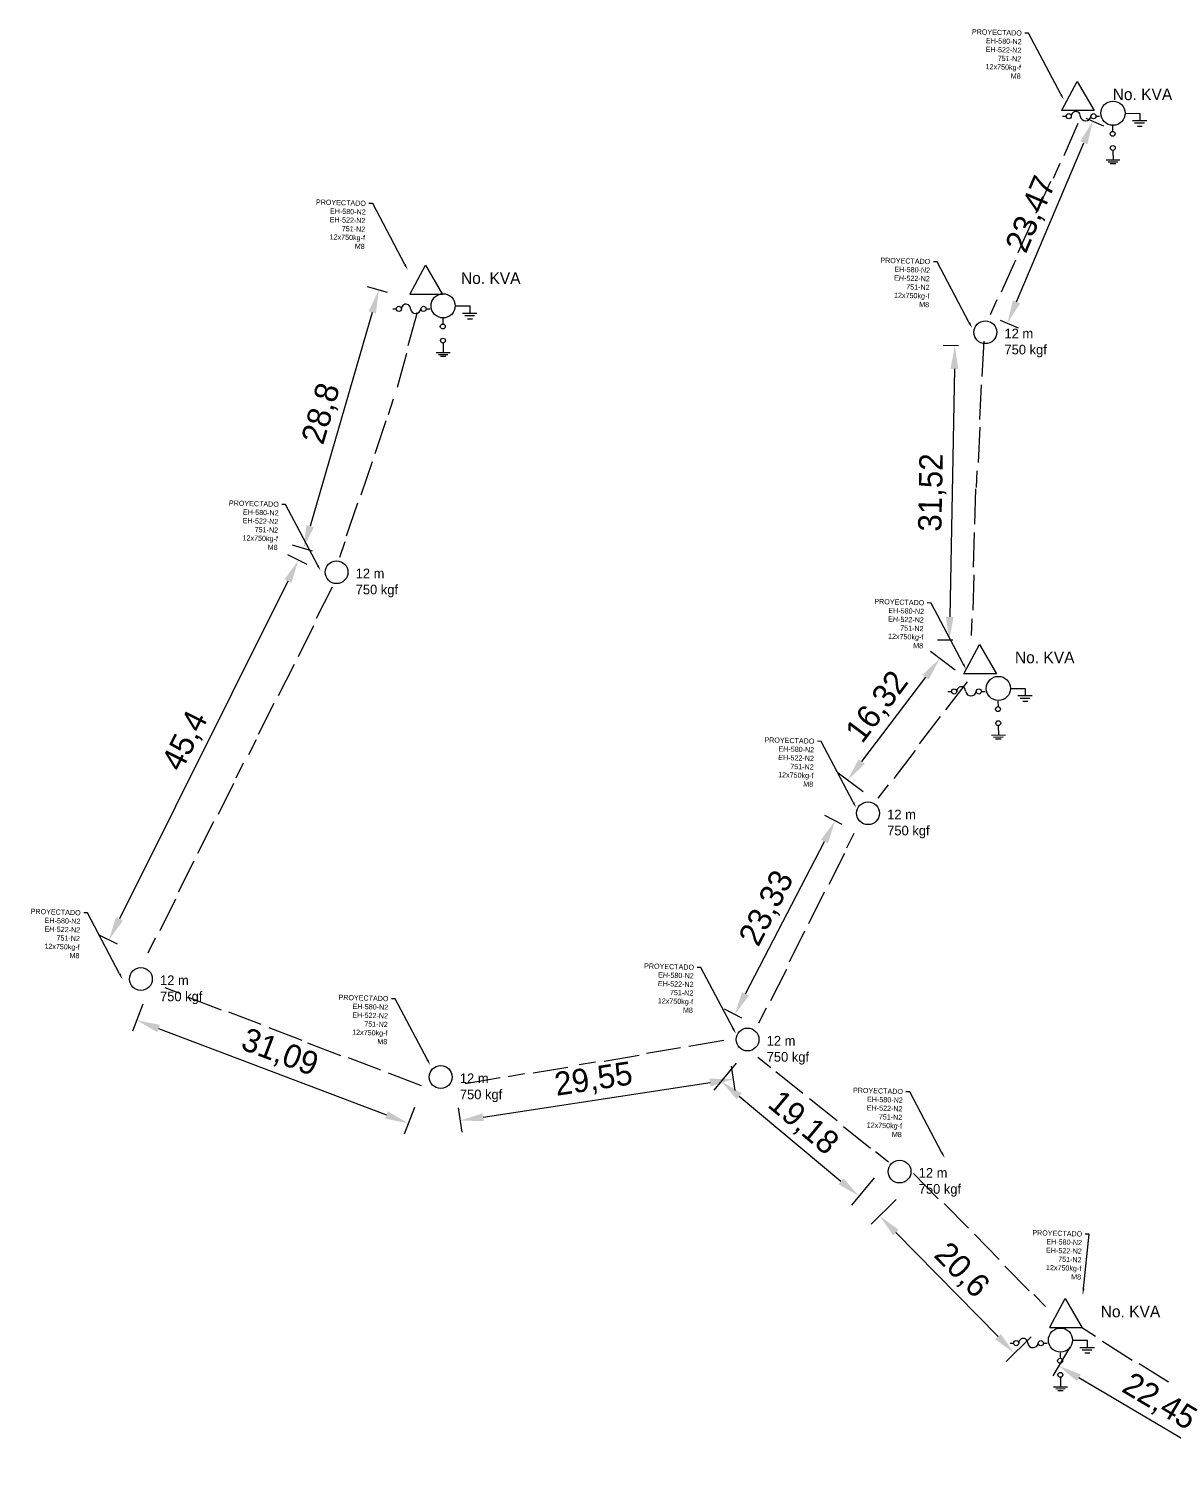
# Model space of a CAD drawing. Header units: millimetres. Extents: x -3588 to 75209, y -3737 to 38254.
# Drawn here: x 31858.6 to 31981.1, y 19199.2 to 19354.7 of the extents above; entities that cross this region are included whole.
import ezdxf
from ezdxf import colors
from ezdxf.entities.mleader import LeaderData, LeaderLine
from ezdxf.math import Vec2, Vec3

# ---------------------------------------------------------------- set-up
doc = ezdxf.new("R2010")
doc.units = ezdxf.units.MM
doc.linetypes.add('CONTINUA', pattern=[0])
doc.layers.add('Mancheta', color=255, linetype='Continuous')
doc.dimstyles.new('ISO-25', dxfattribs={"dimtxt": 2.5, "dimasz": 2.5, "dimexe": 1.25, "dimexo": 0.625, "dimtad": 1, "dimtxsty": 'Standard', "dimcen": 2.5, "dimadec": 0, "dimazin": 0, "dimtfac": 1, "dimtmove": 0, "dimatfit": 3, "dimfxl": 1, "dimarcsym": 0})

# ---------------------------------------------------------------- blocks, each defined once
blk = doc.blocks.new('*D856')
at = {"color": 0, "lineweight": -2, "transparency": 16777216}
for p, q in [((31969.93, 19213.72), (31968.11, 19210.66)), ((31985.92, 19201.56), (31970.9, 19210.46)), ((31989.25, 19202.27), (31987.43, 19199.21))]:
    blk.add_line(p, q, dxfattribs=at)
at = {"color": 0, "transparency": 16777216}
for points in [[(31971.11, 19210.82), (31970.69, 19210.1), (31968.75, 19211.73)], [(31986.13, 19201.92), (31985.7, 19201.2), (31988.07, 19200.28)]]:
    blk.add_solid(points, dxfattribs=at)
at = {"layer": 'Defpoints', "color": 0, "transparency": 16777216}
for p in [(31970.25, 19214.26), (31968.75, 19211.73), (31989.56, 19202.81)]:
    blk.add_point(p, dxfattribs=at)
at = {"color": 0, "transparency": 16777216, "insert": (31979.47, 19207.8), "char_height": 2.5, "attachment_point": 5, "rotation": 329.3458}
blk.add_mtext('22,45', dxfattribs=at)
blk = doc.blocks.new('*D857')
at = {"color": 0, "lineweight": -2, "transparency": 16777216}
for p, q in [((31951.37, 19229.54), (31948.69, 19226.9)), ((31951.33, 19225.99), (31962.25, 19214.86)), ((31965.8, 19214.83), (31963.11, 19212.2))]:
    blk.add_line(p, q, dxfattribs=at)
at = {"color": 0, "transparency": 16777216}
for points in [[(31951.63, 19226.28), (31951.03, 19225.7), (31949.58, 19227.78)], [(31962.55, 19215.15), (31961.95, 19214.57), (31964, 19213.07)]]:
    blk.add_solid(points, dxfattribs=at)
at = {"layer": 'Defpoints', "color": 0, "transparency": 16777216}
for p in [(31951.82, 19229.98), (31966.24, 19215.27), (31964, 19213.07)]:
    blk.add_point(p, dxfattribs=at)
at = {"color": 0, "transparency": 16777216, "insert": (31958.28, 19221.88), "char_height": 2.5, "attachment_point": 5, "rotation": 314.4386}
blk.add_mtext('20,6', dxfattribs=at)
blk = doc.blocks.new('*D858')
at = {"color": 0, "lineweight": -2, "transparency": 16777216}
for p, q in [((31934.25, 19244.11), (31931.84, 19241.21)), ((31934.56, 19240.57), (31945.45, 19231.49)), ((31948.99, 19231.83), (31946.57, 19228.93))]:
    blk.add_line(p, q, dxfattribs=at)
at = {"color": 0, "transparency": 16777216}
for points in [[(31934.83, 19240.89), (31934.29, 19240.25), (31932.64, 19242.17)], [(31945.72, 19231.81), (31945.19, 19231.17), (31947.37, 19229.89)]]:
    blk.add_solid(points, dxfattribs=at)
at = {"layer": 'Defpoints', "color": 0, "transparency": 16777216}
for p in [(31934.65, 19244.59), (31949.39, 19232.31), (31947.37, 19229.89)]:
    blk.add_point(p, dxfattribs=at)
at = {"color": 0, "transparency": 16777216, "insert": (31941.34, 19237.63), "char_height": 2.5, "attachment_point": 5, "rotation": 320.2117}
blk.add_mtext('19,18', dxfattribs=at)
blk = doc.blocks.new('*D859')
at = {"color": 0, "lineweight": -2, "transparency": 16777216}
for p, q in [((31933.7, 19243.79), (31934.1, 19241.18)), ((31907.16, 19238.34), (31931.44, 19242.04)), ((31904.48, 19239.34), (31904.88, 19236.73))]:
    blk.add_line(p, q, dxfattribs=at)
at = {"color": 0, "transparency": 16777216}
for points in [[(31931.37, 19242.45), (31931.5, 19241.62), (31933.91, 19242.41)], [(31907.1, 19238.75), (31907.23, 19237.93), (31904.69, 19237.96)]]:
    blk.add_solid(points, dxfattribs=at)
at = {"layer": 'Defpoints', "color": 0, "transparency": 16777216}
for p in [(31933.6, 19244.41), (31933.91, 19242.41), (31904.39, 19239.96)]:
    blk.add_point(p, dxfattribs=at)
at = {"color": 0, "transparency": 16777216, "insert": (31918.99, 19242.25), "char_height": 2.5, "attachment_point": 5, "rotation": 8.6616}
blk.add_mtext('29,55', dxfattribs=at)
blk = doc.blocks.new('*D860')
at = {"color": 0, "lineweight": -2, "transparency": 16777216}
for p, q in [((31870.74, 19250.41), (31869.65, 19247.54)), ((31872.43, 19247.82), (31896.82, 19238.57)), ((31899.81, 19239.38), (31898.72, 19236.51))]:
    blk.add_line(p, q, dxfattribs=at)
at = {"color": 0, "transparency": 16777216}
for points in [[(31872.58, 19248.21), (31872.29, 19247.43), (31870.1, 19248.71)], [(31896.97, 19238.96), (31896.68, 19238.18), (31899.16, 19237.68)]]:
    blk.add_solid(points, dxfattribs=at)
at = {"layer": 'Defpoints', "color": 0, "transparency": 16777216}
for p in [(31870.96, 19251), (31900.03, 19239.97), (31899.16, 19237.68)]:
    blk.add_point(p, dxfattribs=at)
at = {"color": 0, "transparency": 16777216, "insert": (31885.37, 19245.14), "char_height": 2.5, "attachment_point": 5, "rotation": 339.2204}
blk.add_mtext('31,09', dxfattribs=at)
blk = doc.blocks.new('*D861')
at = {"color": 0, "lineweight": -2, "transparency": 16777216}
for p, q in [((31888.33, 19297.46), (31886.28, 19298.48)), ((31886.28, 19295.69), (31868.25, 19259.54)), ((31868.06, 19256.83), (31866.01, 19257.86))]:
    blk.add_line(p, q, dxfattribs=at)
at = {"color": 0, "transparency": 16777216}
for points in [[(31885.91, 19295.87), (31886.65, 19295.5), (31887.4, 19297.92)], [(31867.87, 19259.72), (31868.62, 19259.35), (31867.13, 19257.3)]]:
    blk.add_solid(points, dxfattribs=at)
at = {"layer": 'Defpoints', "color": 0, "transparency": 16777216}
for p in [(31888.88, 19297.18), (31867.13, 19257.3), (31868.62, 19256.56)]:
    blk.add_point(p, dxfattribs=at)
at = {"color": 0, "transparency": 16777216, "insert": (31875.4, 19278.54), "char_height": 2.5, "attachment_point": 5, "rotation": 63.487}
blk.add_mtext('45,4', dxfattribs=at)
blk = doc.blocks.new('*D862')
at = {"color": 0, "lineweight": -2, "transparency": 16777216}
for p, q in [((31896.93, 19326.55), (31894.79, 19327.17)), ((31895.3, 19324.42), (31888.65, 19301.57)), ((31888.89, 19298.9), (31886.75, 19299.52))]:
    blk.add_line(p, q, dxfattribs=at)
at = {"color": 0, "transparency": 16777216}
for points in [[(31894.9, 19324.54), (31895.7, 19324.31), (31895.99, 19326.82)], [(31888.25, 19301.69), (31889.05, 19301.46), (31887.95, 19299.17)]]:
    blk.add_solid(points, dxfattribs=at)
at = {"layer": 'Defpoints', "color": 0, "transparency": 16777216}
for p in [(31897.53, 19326.38), (31887.95, 19299.17), (31889.49, 19298.72)]:
    blk.add_point(p, dxfattribs=at)
at = {"color": 0, "transparency": 16777216, "insert": (31889.97, 19313.58), "char_height": 2.5, "attachment_point": 5, "rotation": 73.7871}
blk.add_mtext('28,8', dxfattribs=at)
blk = doc.blocks.new('*D863')
at = {"color": 0, "lineweight": -2, "transparency": 16777216}
for p, q in [((31945.58, 19269.64), (31943.71, 19270.61)), ((31935.24, 19251.54), (31943.67, 19267.82)), ((31934.85, 19248.93), (31932.98, 19249.9))]:
    blk.add_line(p, q, dxfattribs=at)
at = {"color": 0, "transparency": 16777216}
for points in [[(31943.3, 19268.01), (31944.04, 19267.63), (31944.82, 19270.04)], [(31934.87, 19251.73), (31935.61, 19251.35), (31934.09, 19249.32)]]:
    blk.add_solid(points, dxfattribs=at)
at = {"layer": 'Defpoints', "color": 0, "transparency": 16777216}
for p in [(31944.82, 19270.04), (31946.14, 19269.36), (31935.41, 19248.64)]:
    blk.add_point(p, dxfattribs=at)
at = {"color": 0, "transparency": 16777216, "insert": (31937.61, 19260.64), "char_height": 2.5, "attachment_point": 5, "rotation": 62.6155}
blk.add_mtext('23,33', dxfattribs=at)
blk = doc.blocks.new('*D864')
at = {"color": 0, "lineweight": -2, "transparency": 16777216}
for p, q in [((31957.67, 19286.15), (31955.02, 19288.16)), ((31947.67, 19276.38), (31954.51, 19285.41)), ((31947.81, 19273.14), (31945.16, 19275.15))]:
    blk.add_line(p, q, dxfattribs=at)
at = {"color": 0, "transparency": 16777216}
for points in [[(31954.17, 19285.66), (31954.84, 19285.16), (31956.02, 19287.4)], [(31947.33, 19276.64), (31948, 19276.13), (31946.16, 19274.39)]]:
    blk.add_solid(points, dxfattribs=at)
at = {"layer": 'Defpoints', "color": 0, "transparency": 16777216}
for p in [(31956.02, 19287.4), (31958.17, 19285.77), (31948.31, 19272.76)]:
    blk.add_point(p, dxfattribs=at)
at = {"color": 0, "transparency": 16777216, "insert": (31949.43, 19282.16), "char_height": 2.5, "attachment_point": 5, "rotation": 52.8489}
blk.add_mtext('16,32', dxfattribs=at)
blk = doc.blocks.new('*D865')
at = {"color": 0, "lineweight": -2, "transparency": 16777216}
for p, q in [((31958.02, 19320.87), (31956.38, 19320.9)), ((31957.58, 19318.38), (31957.08, 19291.86)), ((31957.43, 19289.35), (31955.79, 19289.38))]:
    blk.add_line(p, q, dxfattribs=at)
at = {"color": 0, "transparency": 16777216}
for points in [[(31957.17, 19318.38), (31958, 19318.37), (31957.63, 19320.88)], [(31956.67, 19291.86), (31957.5, 19291.85), (31957.03, 19289.36)]]:
    blk.add_solid(points, dxfattribs=at)
at = {"layer": 'Defpoints', "color": 0, "transparency": 16777216}
for p in [(31958.65, 19320.86), (31957.03, 19289.36), (31958.05, 19289.34)]:
    blk.add_point(p, dxfattribs=at)
at = {"color": 0, "transparency": 16777216, "insert": (31955.25, 19305.16), "char_height": 2.5, "attachment_point": 5, "rotation": 88.9189}
blk.add_mtext('31,52', dxfattribs=at)
blk = doc.blocks.new('*D866')
at = {"color": 0, "lineweight": -2, "transparency": 16777216}
for p, q in [((31971.64, 19345.2), (31973.55, 19344.39)), ((31964.23, 19325.57), (31971.43, 19342.58)), ((31962.49, 19323.59), (31964.4, 19322.78))]:
    blk.add_line(p, q, dxfattribs=at)
at = {"color": 0, "transparency": 16777216}
for points in [[(31971.04, 19342.74), (31971.81, 19342.41), (31972.4, 19344.88)], [(31963.84, 19325.73), (31964.61, 19325.4), (31963.25, 19323.26)]]:
    blk.add_solid(points, dxfattribs=at)
at = {"layer": 'Defpoints', "color": 0, "transparency": 16777216}
for p in [(31971.07, 19345.44), (31972.4, 19344.88), (31961.92, 19323.83)]:
    blk.add_point(p, dxfattribs=at)
at = {"color": 0, "transparency": 16777216, "insert": (31965.91, 19334.88), "char_height": 2.5, "attachment_point": 5, "rotation": 67.0564}
blk.add_mtext('23,47', dxfattribs=at)

msp = doc.modelspace()

# ---------------------------------------------------------------- linework, layer by layer
at = {"color": 10}
for p, q in [((31969.082, 19346.083), (31970.709, 19349.138)), ((31970.709, 19349.138), (31972.53, 19346.018)), ((31972.53, 19346.018), (31969.029, 19346.018)), ((31969.157, 19345.414), (31969.542, 19345.414)), ((31972.732, 19345.415), (31973.121, 19345.415)), ((31975.934, 19345.728), (31977.41, 19345.727)), ((31977.41, 19345.727), (31977.411, 19344.993)), ((31969.322, 19341.215), (31970.829, 19344.682)), ((31974.507, 19344.375), (31974.513, 19343.798)), ((31976.625, 19344.971), (31978.174, 19344.971)), ((31976.869, 19344.697), (31977.912, 19344.697)), ((31977.158, 19344.368), (31977.685, 19344.368)), ((31975.3, 19340.726), (31973.806, 19340.709)), ((31974.543, 19341.768), (31974.554, 19340.718)), ((31968.184, 19338.775), (31968.893, 19340.406)), ((31975.069, 19340.518), (31974.044, 19340.507)), ((31974.851, 19340.315), (31974.261, 19340.309)), ((31966.329, 19335.042), (31967.888, 19338.486)), ((31964.42, 19330.843), (31965.949, 19334.222)), ((31962.607, 19326.618), (31964.165, 19330.063)), ((31899.357, 19326.418), (31900.983, 19329.474)), ((31900.983, 19329.474), (31902.805, 19326.353)), ((31902.805, 19326.353), (31899.304, 19326.353)), ((31904.264, 19325.117), (31905.74, 19325.116)), ((31905.74, 19325.116), (31905.741, 19324.381)), ((31961.432, 19324.196), (31962.165, 19325.817)), ((31897.487, 19324.803), (31897.872, 19324.803)), ((31899.141, 19320.895), (31900.13, 19324.469)), ((31901.062, 19324.804), (31901.451, 19324.804)), ((31902.838, 19323.763), (31902.843, 19323.187)), ((31904.955, 19324.36), (31906.504, 19324.359)), ((31905.199, 19324.086), (31906.242, 19324.086)), ((31905.488, 19323.757), (31906.015, 19323.757)), ((31902.873, 19321.157), (31902.884, 19320.107)), ((31960.552, 19317.58), (31960.752, 19321.355)), ((31898.003, 19316.441), (31899.011, 19320.085)), ((31903.63, 19320.115), (31902.136, 19320.098)), ((31903.399, 19319.907), (31902.374, 19319.896)), ((31903.181, 19319.704), (31902.591, 19319.698)), ((31960.3, 19312.974), (31960.496, 19316.677)), ((31897.554, 19315.148), (31896.986, 19313.462)), ((31896.767, 19312.818), (31895.583, 19309.303)), ((31960.148, 19308.379), (31960.347, 19312.155)), ((31895.286, 19308.449), (31894.078, 19304.867)), ((31959.934, 19305.695), (31960.028, 19307.472)), ((31959.773, 19301.775), (31959.888, 19305.554)), ((31893.707, 19304.006), (31892.522, 19300.491)), ((31959.625, 19297.165), (31959.737, 19300.872)), ((31892.375, 19299.883), (31891.807, 19298.197)), ((31959.576, 19292.568), (31959.69, 19296.347)), ((31890.997, 19295.049), (31889.304, 19291.669)), ((31889.019, 19290.9), (31887.357, 19287.584)), ((31959.422, 19289.88), (31959.476, 19291.658)), ((31958.626, 19285.843), (31960.252, 19288.899)), ((31960.252, 19288.899), (31962.074, 19285.778)), ((31886.944, 19286.779), (31885.251, 19283.399)), ((31956.671, 19281.915), (31958.973, 19284.914)), ((31962.074, 19285.778), (31958.573, 19285.778)), ((31956.895, 19283.874), (31957.279, 19283.874)), ((31960.47, 19283.875), (31960.858, 19283.875)), ((31963.671, 19284.188), (31965.148, 19284.187)), ((31964.362, 19283.431), (31965.911, 19283.431)), ((31964.606, 19283.157), (31965.65, 19283.157)), ((31965.148, 19284.187), (31965.149, 19283.453)), ((31884.763, 19282.598), (31883.102, 19279.283)), ((31962.245, 19282.835), (31962.25, 19282.258)), ((31964.896, 19282.828), (31965.423, 19282.828)), ((31953.855, 19278.261), (31956.114, 19281.203)), ((31962.281, 19280.228), (31962.292, 19279.178)), ((31882.872, 19278.701), (31882.075, 19277.11)), ((31963.038, 19279.186), (31961.543, 19279.169)), ((31962.807, 19278.978), (31961.781, 19278.967)), ((31962.588, 19278.775), (31961.998, 19278.769)), ((31951.128, 19274.561), (31953.43, 19277.56)), ((31880.727, 19274.65), (31881.525, 19276.241)), ((31878.835, 19270.753), (31880.497, 19274.069)), ((31949.432, 19272.469), (31950.516, 19273.88)), ((31876.653, 19266.573), (31878.347, 19269.953)), ((31946.075, 19267.146), (31946.872, 19268.736)), ((31944.182, 19263.249), (31945.844, 19266.564)), ((31874.577, 19262.453), (31876.24, 19265.769)), ((31872.598, 19258.304), (31874.292, 19261.684)), ((31942, 19259.068), (31943.694, 19262.448)), ((31939.924, 19254.949), (31941.587, 19258.264)), ((31871.327, 19255.93), (31872.124, 19257.521)), ((31937.945, 19250.8), (31939.639, 19254.18)), ((31873.121, 19252.207), (31874.782, 19251.568)), ((31875.607, 19251.173), (31879.136, 19249.815)), ((31879.929, 19249.606), (31883.391, 19248.274)), ((31936.674, 19248.426), (31937.471, 19250.016)), ((31884.231, 19247.941), (31887.76, 19246.583)), ((31888.385, 19246.301), (31891.913, 19244.944)), ((31924.63, 19245.188), (31928.287, 19245.804)), ((31929.18, 19245.946), (31932.908, 19246.574)), ((31892.707, 19244.734), (31896.168, 19243.403)), ((31917.446, 19243.96), (31919.2, 19244.256)), ((31920.112, 19244.337), (31923.84, 19244.964)), ((31936.561, 19244.75), (31937.951, 19243.639)), ((31897.009, 19243.07), (31900.537, 19241.712)), ((31909.832, 19242.699), (31911.586, 19242.995)), ((31912.498, 19243.075), (31916.226, 19243.703)), ((31938.482, 19243.213), (31941.38, 19240.899)), ((31905.246, 19241.952), (31908.975, 19242.58)), ((31942.081, 19240.327), (31945.035, 19237.967)), ((31945.717, 19237.324), (31948.614, 19235.009)), ((31949.135, 19234.663), (31950.525, 19233.552)), ((31953.204, 19232.304), (31955.86, 19229.613)), ((31956.497, 19229.095), (31959.102, 19226.456)), ((31959.731, 19225.806), (31962.386, 19223.115)), ((31962.988, 19222.396), (31965.593, 19219.756)), ((31966.069, 19219.351), (31967.319, 19218.085)), ((31967.801, 19215.867), (31969.428, 19218.923)), ((31969.428, 19218.923), (31971.25, 19215.802)), ((31971.25, 19215.802), (31967.748, 19215.802)), ((31971.18, 19215.863), (31972.685, 19214.914)), ((31963.538, 19214.154), (31963.923, 19214.154)), ((31967.113, 19214.155), (31967.502, 19214.155)), ((31968.889, 19213.115), (31968.894, 19212.538)), ((31970.315, 19214.468), (31971.792, 19214.467)), ((31971.006, 19213.711), (31972.555, 19213.711)), ((31971.25, 19213.437), (31972.293, 19213.437)), ((31971.54, 19213.108), (31972.066, 19213.108)), ((31971.792, 19214.467), (31971.792, 19213.733)), ((31973.419, 19214.367), (31976.618, 19212.352)), ((31977.356, 19211.993), (31980.493, 19210.016)), ((31968.924, 19210.508), (31968.935, 19209.458)), ((31969.681, 19209.466), (31968.187, 19209.449)), ((31969.45, 19209.258), (31968.425, 19209.247)), ((31969.232, 19209.055), (31968.642, 19209.049))]:
    msp.add_line(p, q, dxfattribs=at)
for centre, radius in [((31974.552, 19345.743), 1.294), ((31969.818, 19345.422), 0.276), ((31972.456, 19345.417), 0.276), ((31974.513, 19343.534), 0.263), ((31974.537, 19342.028), 0.26), ((31898.149, 19324.81), 0.276), ((31900.786, 19324.806), 0.276), ((31902.882, 19325.132), 1.294), ((31960.892, 19322.31), 1.222), ((31902.843, 19322.923), 0.263), ((31902.867, 19321.417), 0.26), ((31891.479, 19296.637), 1.222), ((31962.29, 19284.203), 1.294), ((31957.556, 19283.882), 0.276), ((31960.193, 19283.877), 0.276), ((31962.251, 19281.994), 0.263), ((31962.275, 19280.488), 0.26), ((31948.346, 19270.852), 1.222), ((31870.545, 19253.113), 1.222), ((31935.455, 19246.643), 1.222), ((31902.626, 19242.627), 1.222), ((31951.718, 19232.516), 1.222), ((31968.933, 19214.483), 1.294), ((31964.2, 19214.161), 0.276), ((31966.837, 19214.157), 0.276), ((31968.894, 19212.274), 0.263), ((31968.918, 19210.768), 0.26)]:
    msp.add_circle(centre, radius, dxfattribs=at)
for centre, radius, start, end in [((31970.575, 19345.443), 0.481, 356.0473, 179.98075), ((31971.617, 19345.509), 0.571, 190.00363, 350.3175), ((31898.905, 19324.832), 0.481, 356.0473, 179.98075), ((31899.947, 19324.898), 0.571, 190.00363, 350.3175), ((31958.312, 19283.903), 0.481, 356.0473, 179.98075), ((31959.354, 19283.969), 0.571, 190.00363, 350.3175), ((31964.956, 19214.183), 0.481, 356.0473, 179.98075), ((31965.998, 19214.249), 0.571, 190.00363, 350.3175)]:
    msp.add_arc(centre, radius, start, end, dxfattribs=at)

# ---------------------------------------------------------------- texts
at = {"color": 10, "attachment_point": 1}
for s, width, gutter_width, insert, char_height in [('No. KVA', 17.75852, 6.215, (31974.516, 19348.384), 1.243), ('No. KVA', 17.75852, 6.215, (31904.79, 19328.719), 1.243), ('12 m^J750 kgf ', 21.10344, 5.166, (31962.94, 19322.694), 1.03321), ('12 m^J750 kgf ', 21.10344, 5.166, (31893.527, 19297.021), 1.03321), ('No. KVA', 17.75852, 6.215, (31964.06, 19288.144), 1.243), ('12 m^J750 kgf ', 21.10344, 5.166, (31950.394, 19271.236), 1.03321), ('12 m^J750 kgf ', 21.10344, 5.166, (31872.593, 19253.497), 1.03321), ('12 m^J750 kgf ', 21.10344, 5.166, (31937.502, 19247.027), 1.03321), ('12 m^J750 kgf ', 21.10344, 5.166, (31904.674, 19243.011), 1.03321), ('12 m^J750 kgf ', 21.10344, 5.166, (31953.766, 19232.9), 1.03321), ('No. KVA', 17.75852, 6.215, (31973.235, 19218.168), 1.243)]:
    msp.add_mtext_dynamic_manual_height_columns(s, width=width, gutter_width=gutter_width, heights=[0], dxfattribs=dict(at, insert=insert, char_height=char_height))

# ---------------------------------------------------------------- dimensions: what is measured, and where the dimension line sits
at = {"color": 1}
for p1, p2, distance, picture, middle in [((31961.915, 19323.83), (31971.065, 19345.445), -1.45, '*D866', (31965.907, 19334.884)), ((31897.531, 19326.378), (31889.491, 19298.724), -1.6, '*D862', (31889.974, 19313.58)), ((31958.649, 19320.856), (31958.054, 19289.337), -1.019, '*D865', (31955.249, 19305.155)), ((31888.885, 19297.18), (31868.619, 19256.555), -1.664, '*D861', (31875.398, 19278.54)), ((31948.3074, 19272.7632), (31958.1662, 19285.7746), 2.6977, '*D864', (31949.4261, 19282.1562)), ((31935.409, 19248.64), (31946.14, 19269.355), 1.482, '*D863', (31937.609, 19260.637)), ((31870.964, 19250.998), (31900.03, 19239.969), -2.448, '*D860', (31885.368, 19245.143)), ((31904.387, 19239.956), (31933.603, 19244.407), -2.017, '*D859', (31918.985, 19242.248)), ((31934.654, 19244.586), (31949.39, 19232.314), -3.148, '*D858', (31941.34, 19237.631)), ((31951.821, 19229.977), (31966.242, 19215.271), -3.141, '*D857', (31958.276, 19221.884)), ((31989.564, 19202.81), (31970.248, 19214.258), 2.937, '*D856', (31979.47, 19207.8))]:
    dim = msp.add_aligned_dim(p1=p1, p2=p2, distance=distance, dimstyle='ISO-25', dxfattribs=at)
    dim.commit()
    dim.dimension.update_dxf_attribs({"geometry": picture, "text_midpoint": middle})

# ---------------------------------------------------------------- leaders
at = {"layer": 'Mancheta', "color": 1, "linetype": 'CONTINUA'}
ml = msp.add_multileader_mtext('Standard', dxfattribs=at)
ml.set_content('PROYECTADO\\PEH-580-N2\\PEH-522-N2\\P751-N2    \\P12x750kg-f\\PM8', color=1)
ml.set_leader_properties()
ml.build(insert=Vec2(0, 0))
ml.multileader.update_dxf_attribs({"arrow_head_size": 0.648})
ctx = ml.context
ctx.base_point, ctx.char_height, ctx.arrow_head_size, ctx.landing_gap_size, ctx.plane_origin, ctx.plane_x_axis, ctx.plane_y_axis = Vec3(31959.136, 19354.468), 0.5529, 0.648, 0.324, Vec3(31966.969, 19363.056), Vec3(0.9996111, -0.027885), Vec3(0.027885, 0.9996111)
ctx.text_align_type = 2
notes = []
notes.append((ctx, [(0, (1, 1, 0), (31965.528, 19354.29), (-0.9996111, 0.027885), 0.401, [(0, [(31969.271, 19347.201)], 0, [])])]))
ctx.mtext.insert, ctx.mtext.text_direction, ctx.mtext.rotation, ctx.mtext.width, ctx.mtext.alignment, ctx.mtext.flow_direction = Vec3(31964.81, 19354.591), Vec3(0.9996111, -0.027885), 6.2552967, 5.37864, 3, 5
ml = msp.add_multileader_mtext('Standard', dxfattribs=at)
ml.set_content('PROYECTADO\\PEH-580-N2\\PEH-522-N2\\P751-N2    \\P12x750kg-f\\PM8', color=1)
ml.set_leader_properties()
ml.build(insert=Vec2(0, 0))
ml.multileader.update_dxf_attribs({"arrow_head_size": 0.648})
ctx = ml.context
ctx.base_point, ctx.char_height, ctx.arrow_head_size, ctx.landing_gap_size, ctx.plane_origin, ctx.plane_x_axis, ctx.plane_y_axis = Vec3(31888.954, 19336.249), 0.5529, 0.648, 0.324, Vec3(31896.787, 19344.836), Vec3(0.9996111, -0.027885), Vec3(0.027885, 0.9996111)
ctx.text_align_type = 2
notes.append((ctx, [(0, (1, 1, 0), (31895.345, 19336.07), (-0.9996111, 0.027885), 0.401, [(0, [(31899.088, 19328.981)], 0, [])])]))
ctx.mtext.insert, ctx.mtext.text_direction, ctx.mtext.rotation, ctx.mtext.width, ctx.mtext.alignment, ctx.mtext.flow_direction = Vec3(31894.628, 19336.372), Vec3(0.9996111, -0.027885), 6.2552967, 5.37864, 3, 5
ml = msp.add_multileader_mtext('Standard', dxfattribs=at)
ml.set_content('PROYECTADO\\PEH-580-N2\\PEH-522-N2\\P751-N2    \\P12x750kg-f\\PM8', color=1)
ml.set_leader_properties()
ml.build(insert=Vec2(0, 0))
ml.multileader.update_dxf_attribs({"arrow_head_size": 0.648})
ctx = ml.context
ctx.base_point, ctx.char_height, ctx.arrow_head_size, ctx.landing_gap_size, ctx.plane_origin, ctx.plane_x_axis, ctx.plane_y_axis = Vec3(31949.34, 19330.02), 0.5529, 0.648, 0.324, Vec3(31957.173, 19338.608), Vec3(0.9996111, -0.027885), Vec3(0.027885, 0.9996111)
ctx.text_align_type = 2
notes.append((ctx, [(0, (1, 1, 0), (31955.732, 19329.842), (-0.9996111, 0.027885), 0.401, [(0, [(31959.475, 19322.753)], 0, [])])]))
ctx.mtext.insert, ctx.mtext.text_direction, ctx.mtext.rotation, ctx.mtext.width, ctx.mtext.alignment, ctx.mtext.flow_direction = Vec3(31955.014, 19330.143), Vec3(0.9996111, -0.027885), 6.2552967, 5.37864, 3, 5
ml = msp.add_multileader_mtext('Standard', dxfattribs=at)
ml.set_content('PROYECTADO\\PEH-580-N2\\PEH-522-N2\\P751-N2    \\P12x750kg-f\\PM8', color=1)
ml.set_leader_properties()
ml.build(insert=Vec2(0, 0))
ml.multileader.update_dxf_attribs({"arrow_head_size": 0.648})
ctx = ml.context
ctx.base_point, ctx.char_height, ctx.arrow_head_size, ctx.landing_gap_size, ctx.plane_origin, ctx.plane_x_axis, ctx.plane_y_axis = Vec3(31879.639, 19304.052), 0.5529, 0.648, 0.324, Vec3(31887.473, 19312.639), Vec3(0.9996111, -0.027885), Vec3(0.027885, 0.9996111)
ctx.text_align_type = 2
notes.append((ctx, [(0, (1, 1, 0), (31886.031, 19303.873), (-0.9996111, 0.027885), 0.401, [(0, [(31889.774, 19296.784)], 0, [])])]))
ctx.mtext.insert, ctx.mtext.text_direction, ctx.mtext.rotation, ctx.mtext.width, ctx.mtext.alignment, ctx.mtext.flow_direction = Vec3(31885.314, 19304.175), Vec3(0.9996111, -0.027885), 6.2552967, 5.37864, 3, 5
ml = msp.add_multileader_mtext('Standard', dxfattribs=at)
ml.set_content('PROYECTADO\\PEH-580-N2\\PEH-522-N2\\P751-N2    \\P12x750kg-f\\PM8', color=1)
ml.set_leader_properties()
ml.build(insert=Vec2(0, 0))
ml.multileader.update_dxf_attribs({"arrow_head_size": 0.648})
ctx = ml.context
ctx.base_point, ctx.char_height, ctx.arrow_head_size, ctx.landing_gap_size, ctx.plane_origin, ctx.plane_x_axis, ctx.plane_y_axis = Vec3(31948.696, 19293.519), 0.5529, 0.648, 0.324, Vec3(31956.53, 19302.106), Vec3(0.9996111, -0.027885), Vec3(0.027885, 0.9996111)
ctx.text_align_type = 2
notes.append((ctx, [(0, (1, 1, 0), (31955.088, 19293.34), (-0.9996111, 0.027885), 0.401, [(0, [(31958.831, 19286.251)], 0, [])])]))
ctx.mtext.insert, ctx.mtext.text_direction, ctx.mtext.rotation, ctx.mtext.width, ctx.mtext.alignment, ctx.mtext.flow_direction = Vec3(31954.371, 19293.642), Vec3(0.9996111, -0.027885), 6.2552967, 5.37864, 3, 5
ml = msp.add_multileader_mtext('Standard', dxfattribs=at)
ml.set_content('PROYECTADO\\PEH-580-N2\\PEH-522-N2\\P751-N2    \\P12x750kg-f\\PM8', color=1)
ml.set_leader_properties()
ml.build(insert=Vec2(0, 0))
ml.multileader.update_dxf_attribs({"arrow_head_size": 0.648})
ctx = ml.context
ctx.base_point, ctx.char_height, ctx.arrow_head_size, ctx.landing_gap_size, ctx.plane_origin, ctx.plane_x_axis, ctx.plane_y_axis = Vec3(31936.936, 19278.714), 0.5529, 0.648, 0.324, Vec3(31944.77, 19287.301), Vec3(0.9996111, -0.027885), Vec3(0.027885, 0.9996111)
ctx.text_align_type = 2
notes.append((ctx, [(0, (1, 1, 0), (31943.328, 19278.536), (-0.9996111, 0.027885), 0.401, [(0, [(31947.071, 19271.446)], 0, [])])]))
ctx.mtext.insert, ctx.mtext.text_direction, ctx.mtext.rotation, ctx.mtext.width, ctx.mtext.alignment, ctx.mtext.flow_direction = Vec3(31942.611, 19278.837), Vec3(0.9996111, -0.027885), 6.2552967, 5.37864, 3, 5
ml = msp.add_multileader_mtext('Standard', dxfattribs=at)
ml.set_content('PROYECTADO\\PEH-580-N2\\PEH-522-N2\\P751-N2    \\P12x750kg-f\\PM8', color=1)
ml.set_leader_properties()
ml.build(insert=Vec2(0, 0))
ml.multileader.update_dxf_attribs({"arrow_head_size": 0.648})
ctx = ml.context
ctx.base_point, ctx.char_height, ctx.arrow_head_size, ctx.landing_gap_size, ctx.plane_origin, ctx.plane_x_axis, ctx.plane_y_axis = Vec3(31858.434, 19260.363), 0.5529, 0.648, 0.324, Vec3(31866.268, 19268.951), Vec3(0.9996111, -0.027885), Vec3(0.027885, 0.9996111)
ctx.text_align_type = 2
notes.append((ctx, [(0, (1, 1, 0), (31864.826, 19260.185), (-0.9996111, 0.027885), 0.401, [(0, [(31868.569, 19253.096)], 0, [])])]))
ctx.mtext.insert, ctx.mtext.text_direction, ctx.mtext.rotation, ctx.mtext.width, ctx.mtext.alignment, ctx.mtext.flow_direction = Vec3(31864.108, 19260.486), Vec3(0.9996111, -0.027885), 6.2552967, 5.37864, 3, 5
ml = msp.add_multileader_mtext('Standard', dxfattribs=at)
ml.set_content('PROYECTADO\\PEH-580-N2\\PEH-522-N2\\P751-N2    \\P12x750kg-f\\PM8', color=1)
ml.set_leader_properties()
ml.build(insert=Vec2(0, 0))
ml.multileader.update_dxf_attribs({"arrow_head_size": 0.648})
ctx = ml.context
ctx.base_point, ctx.char_height, ctx.arrow_head_size, ctx.landing_gap_size, ctx.plane_origin, ctx.plane_x_axis, ctx.plane_y_axis = Vec3(31924.064, 19254.528), 0.5529, 0.648, 0.324, Vec3(31931.898, 19263.115), Vec3(0.9996111, -0.027885), Vec3(0.027885, 0.9996111)
ctx.text_align_type = 2
notes.append((ctx, [(0, (1, 1, 0), (31930.456, 19254.349), (-0.9996111, 0.027885), 0.401, [(0, [(31934.199, 19247.26)], 0, [])])]))
ctx.mtext.insert, ctx.mtext.text_direction, ctx.mtext.rotation, ctx.mtext.width, ctx.mtext.alignment, ctx.mtext.flow_direction = Vec3(31929.739, 19254.651), Vec3(0.9996111, -0.027885), 6.2552967, 5.37864, 3, 5
ml = msp.add_multileader_mtext('Standard', dxfattribs=at)
ml.set_content('PROYECTADO\\PEH-580-N2\\PEH-522-N2\\P751-N2    \\P12x750kg-f\\PM8', color=1)
ml.set_leader_properties()
ml.build(insert=Vec2(0, 0))
ml.multileader.update_dxf_attribs({"arrow_head_size": 0.648})
ctx = ml.context
ctx.base_point, ctx.char_height, ctx.arrow_head_size, ctx.landing_gap_size, ctx.plane_origin, ctx.plane_x_axis, ctx.plane_y_axis = Vec3(31891.366, 19251.168), 0.5529, 0.648, 0.324, Vec3(31899.2, 19259.756), Vec3(0.9996111, -0.027885), Vec3(0.027885, 0.9996111)
ctx.text_align_type = 2
notes.append((ctx, [(0, (1, 1, 0), (31897.758, 19250.99), (-0.9996111, 0.027885), 0.401, [(0, [(31901.501, 19243.901)], 0, [])])]))
ctx.mtext.insert, ctx.mtext.text_direction, ctx.mtext.rotation, ctx.mtext.width, ctx.mtext.alignment, ctx.mtext.flow_direction = Vec3(31897.041, 19251.291), Vec3(0.9996111, -0.027885), 6.2552967, 5.37864, 3, 5
ml = msp.add_multileader_mtext('Standard', dxfattribs=at)
ml.set_content('PROYECTADO\\PEH-580-N2\\PEH-522-N2\\P751-N2    \\P12x750kg-f\\PM8', color=1)
ml.set_leader_properties()
ml.build(insert=Vec2(0, 0))
ml.multileader.update_dxf_attribs({"arrow_head_size": 0.648})
ctx = ml.context
ctx.base_point, ctx.char_height, ctx.arrow_head_size, ctx.landing_gap_size, ctx.plane_origin, ctx.plane_x_axis, ctx.plane_y_axis = Vec3(31946.414, 19241.231), 0.5529, 0.648, 0.324, Vec3(31954.248, 19249.818), Vec3(0.9996111, -0.027885), Vec3(0.027885, 0.9996111)
ctx.text_align_type = 2
notes.append((ctx, [(0, (1, 1, 0), (31952.806, 19241.053), (-0.9996111, 0.027885), 0.401, [(0, [(31956.549, 19233.963)], 0, [])])]))
ctx.mtext.insert, ctx.mtext.text_direction, ctx.mtext.rotation, ctx.mtext.width, ctx.mtext.alignment, ctx.mtext.flow_direction = Vec3(31952.089, 19241.354), Vec3(0.9996111, -0.027885), 6.2552967, 5.37864, 3, 5
ml = msp.add_multileader_mtext('Standard', dxfattribs=at)
ml.set_content('PROYECTADO\\PEH-580-N2\\PEH-522-N2\\P751-N2    \\P12x750kg-f\\PM8', color=1)
ml.set_leader_properties()
ml.build(insert=Vec2(0, 0))
ml.multileader.update_dxf_attribs({"arrow_head_size": 0.648})
ctx = ml.context
ctx.base_point, ctx.char_height, ctx.arrow_head_size, ctx.landing_gap_size, ctx.plane_origin, ctx.plane_x_axis, ctx.plane_y_axis = Vec3(31965.597, 19225.995), 0.5529, 0.648, 0.324, Vec3(31969.026, 19235.2), Vec3(0.9996111, -0.027885), Vec3(0.027885, 0.9996111)
ctx.text_align_type = 2
notes.append((ctx, [(0, (1, 1, 0), (31971.989, 19225.817), (-0.9996111, 0.027885), 0.401, [(0, [(31971.327, 19219.345)], 0, [])])]))
ctx.mtext.insert, ctx.mtext.text_direction, ctx.mtext.rotation, ctx.mtext.alignment, ctx.mtext.flow_direction = Vec3(31971.271, 19226.118), Vec3(0.9996111, -0.027885), 6.2552967, 3, 5
for ctx, leaders in notes:
    for number, flags, end, landing, length, lines in leaders:
        leader = LeaderData()
        leader.index, (leader.has_last_leader_line, leader.has_dogleg_vector, leader.attachment_direction) = number, flags
        leader.last_leader_point, leader.dogleg_vector, leader.dogleg_length = Vec3(end), Vec3(landing), length
        for number, points, colour, breaks in lines:
            line = LeaderLine()
            line.index, line.vertices, line.color, line.breaks = number, Vec3.list(points), colors.encode_raw_color(colour), breaks
            leader.lines.append(line)
        ctx.leaders.append(leader)

doc.saveas('drawing.dxf')
